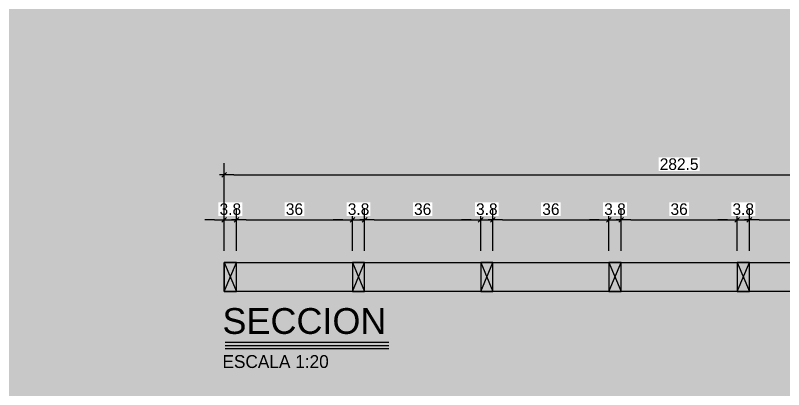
# Model space of a CAD drawing. Header units: millimetres. Extents: x 19458 to 19801, y 4351 to 4752.
# Drawn here: x 19590.041 to 19592.426, y 4508.54 to 4509.701 of the extents above; entities that cross this region are included whole.
import ezdxf
from ezdxf.enums import TextEntityAlignment as Align

# ---------------------------------------------------------------- set-up
doc = ezdxf.new("R2010")
doc.units = ezdxf.units.MM
for name, color, linetype in [('0 @ 0.2', 7, 'Continuous'), ('cotas', 1, 'Continuous'), ('cotas @ 200', 1, 'Continuous'), ('PANELES PARED', 2, 'Continuous'), ('TEXTOS TITULOS @ 0.2', 3, 'Continuous')]:
    doc.layers.add(name, color=color, linetype=linetype)
doc.styles.add('century gothic', font='GOTHIC.TTF')
doc.styles.add('NOTAS', font='GOTHIC.TTF')
doc.styles.add('SMCtitulos', font='sanss___.ttf')
doc.dimstyles.new('ANOTATIVE 100 SMCONSTRUCCIONES', dxfattribs={"dimscale": 0, "dimtxt": 0.18, "dimasz": 0.15, "dimexe": 0.18, "dimexo": 0.09, "dimgap": 0.1, "dimtad": 1, "dimzin": 0, "dimdsep": 46, "dimtxsty": 'century gothic', "dimblk1": 'FLECHA1', "dimblk2": 'FLECHA1', "dimsah": 1, "dimcen": 0.18, "dimdle": 0.075, "dimclrd": 1, "dimclre": 1, "dimclrt": 2, "dimaunit": 1, "dimadec": 0, "dimazin": 0, "dimtfac": 0.75, "dimtix": 1, "dimtmove": 2, "dimatfit": 3, "dimfxl": 0.09, "dimtvp": 1.5, "dimtfill": 1, "dimtolj": 1, "dimtzin": 0, "dimarcsym": 0})
doc.dimstyles.new('ANOTATIVE CM SMCONSTRUCCIONES', dxfattribs={"dimscale": 0, "dimtxt": 0.18, "dimasz": 0.15, "dimexe": 0.18, "dimexo": 0.18, "dimgap": 0.07, "dimtad": 1, "dimdec": 1, "dimlfac": 100, "dimdsep": 46, "dimtxsty": 'century gothic', "dimblk1": 'FLECHA1', "dimblk2": 'FLECHA1', "dimsah": 1, "dimcen": 0.18, "dimdle": 0.075, "dimclrd": 1, "dimclre": 1, "dimclrt": 2, "dimaunit": 1, "dimadec": 0, "dimazin": 2, "dimtfac": 0.75, "dimtdec": 1, "dimtix": 1, "dimtmove": 2, "dimatfit": 3, "dimfxl": 0.09, "dimtvp": 1.5, "dimtfill": 1, "dimtolj": 1, "dimtzin": 0, "dimarcsym": 0})

# ---------------------------------------------------------------- blocks, each defined once
blk = doc.blocks.new('FLECHA1')
at = {"color": 4}
blk.add_line((-0.246176, -0.248081), (0.248081, 0.25), dxfattribs=at)
at = {"color": 1}
blk.add_line((-1, 0), (0.496162, 0), dxfattribs=at)
blk = doc.blocks.new('*D1758')
at = {"layer": 'cotas', "color": 1, "lineweight": -2, "transparency": 16777216}
for p, q in [((19614.326, 4580.8448), (19614.326, 4610.8448)), ((19597.9836, 4550.8448), (19578.326, 4550.8448)), ((19614.326, 4548.4298), (19614.326, 4550.8448)), ((19597.5339, 4548.4298), (19578.326, 4548.4298)), ((19614.326, 4518.4298), (19614.326, 4488.4298))]:
    blk.add_line(p, q, dxfattribs=at)
at = {"layer": 'Defpoints', "color": 0, "transparency": 16777216}
for p in [(19614.326, 4550.8448), (19615.9836, 4550.8448), (19615.5339, 4548.4298)]:
    blk.add_point(p, dxfattribs=at)
at = {"layer": 'cotas', "color": 1, "lineweight": -2, "transparency": 16777216, "xscale": 30, "yscale": 30, "zscale": 30}
for p, rotation in [((19614.326, 4550.8448), 270), ((19614.326, 4548.4298), 90)]:
    blk.add_blockref('FLECHA1', p, dxfattribs=dict(at, rotation=rotation))
at = {"layer": 'cotas', "color": 2, "transparency": 16777216, "insert": (19575.5307, 4549.6373), "char_height": 36, "attachment_point": 5, "rotation": 90, "style": 'century gothic', "bg_fill": 3, "box_fill_scale": 1.1, "bg_fill_color": 256, "bg_fill_true_color": 13158600, "bg_fill_transparency": 0}
blk.add_mtext('\\A1;2.42', dxfattribs=at)
blk = doc.blocks.new('PZ1')
at = {"layer": 'PANELES PARED'}
for p, q in [((19503.9863, 4507.8495), (19504.0243, 4507.7595)), ((19503.9863, 4507.7595), (19504.0243, 4507.8495))]:
    blk.add_line(p, q, dxfattribs=at)
blk.add_lwpolyline([(19503.9863, 4507.7595), (19504.0243, 4507.7595), (19504.0243, 4507.8495), (19503.9863, 4507.8495)], close=True, dxfattribs=at)
blk = doc.blocks.new('*U14')
at = {"color": 2}
blk.add_line((0, 0.052), (2.541, 0.052), dxfattribs=at)
at = {"color": 250}
blk.add_line((0, 0), (2.541, 0), dxfattribs=at)
at = {"color": 7}
blk.add_line((0, -0.047), (2.541, -0.047), dxfattribs=at)
at = {"color": 0, "linetype": 'ByBlock', "lineweight": -2, "style": 'NOTAS'}
for tag, p in [('1TITLE', (0.027, 1.014)), ('2TITLE', (-0.043, 0.181))]:
    blk.add_attdef(tag, p, '', height=0.3, dxfattribs=at)
blk.add_attdef('SCALE', text='', height=0.18, dxfattribs=at).set_placement((-0.043, -0.148), align=Align.TOP_LEFT)
blk = doc.blocks.new('*D1254')
at = {"color": 1, "lineweight": -2, "transparency": 16777216}
for p, q in [((19590.6892, 4508.9704), (19590.6892, 4509.1026)), ((19590.7272, 4508.9704), (19590.7272, 4509.1026)), ((19590.6592, 4509.0666), (19590.6292, 4509.0666)), ((19590.6892, 4509.0666), (19590.7272, 4509.0666)), ((19590.7572, 4509.0666), (19590.7872, 4509.0666))]:
    blk.add_line(p, q, dxfattribs=at)
at = {"layer": 'Defpoints', "color": 0, "transparency": 16777216}
for p in [(19590.6892, 4508.9344), (19590.7272, 4508.9344)]:
    blk.add_point(p, dxfattribs=at)
at = {"color": 1, "lineweight": -2, "transparency": 16777216, "xscale": 0.03, "yscale": 0.03, "zscale": 0.03}
blk.add_blockref('FLECHA1', (19590.6892, 4509.0666), dxfattribs=at)
at = {"color": 1, "lineweight": -2, "transparency": 16777216, "xscale": 0.03, "yscale": 0.03, "zscale": 0.03, "rotation": 180}
blk.add_blockref('FLECHA1', (19590.7272, 4509.0666), dxfattribs=at)
at = {"color": 2, "transparency": 16777216, "insert": (19590.7082, 4509.0995), "char_height": 0.036, "attachment_point": 5, "style": 'century gothic', "bg_fill": 3, "box_fill_scale": 1.1, "bg_fill_color": 256, "bg_fill_true_color": 13158600, "bg_fill_transparency": 0}
blk.add_mtext('\\A1;3.8', dxfattribs=at)
at = {"layer": 'Defpoints', "color": 0, "transparency": 16777216}
blk.add_point((19590.7272, 4509.0666), dxfattribs=at)
blk = doc.blocks.new('*D1256')
at = {"color": 1, "lineweight": -2, "transparency": 16777216}
for p, q in [((19590.6892, 4508.9704), (19590.6892, 4509.2422)), ((19593.5142, 4508.9704), (19593.5142, 4509.2422)), ((19590.7192, 4509.2062), (19593.4842, 4509.2062))]:
    blk.add_line(p, q, dxfattribs=at)
at = {"layer": 'Defpoints', "color": 0, "transparency": 16777216}
for p in [(19593.5142, 4509.2062), (19590.6892, 4508.9344), (19593.5142, 4508.9344)]:
    blk.add_point(p, dxfattribs=at)
at = {"color": 1, "lineweight": -2, "transparency": 16777216, "xscale": 0.03, "yscale": 0.03, "zscale": 0.03, "rotation": 180}
blk.add_blockref('FLECHA1', (19590.6892, 4509.2062), dxfattribs=at)
at = {"color": 1, "lineweight": -2, "transparency": 16777216, "xscale": 0.03, "yscale": 0.03, "zscale": 0.03}
blk.add_blockref('FLECHA1', (19593.5142, 4509.2062), dxfattribs=at)
at = {"color": 2, "transparency": 16777216, "insert": (19592.1017, 4509.2391), "char_height": 0.036, "attachment_point": 5, "style": 'century gothic', "bg_fill": 3, "box_fill_scale": 1.1, "bg_fill_color": 256, "bg_fill_true_color": 13158600, "bg_fill_transparency": 0}
blk.add_mtext('\\A1;282.5', dxfattribs=at)
blk = doc.blocks.new('*D1262')
at = {"color": 1, "lineweight": -2, "transparency": 16777216}
for p, q in [((19590.7272, 4508.9704), (19590.7272, 4509.1026)), ((19591.0873, 4508.9704), (19591.0873, 4509.1026)), ((19590.7572, 4509.0666), (19591.0573, 4509.0666))]:
    blk.add_line(p, q, dxfattribs=at)
at = {"layer": 'Defpoints', "color": 0, "transparency": 16777216}
for p in [(19591.0873, 4509.0666), (19590.7272, 4508.9344), (19591.0873, 4508.9344)]:
    blk.add_point(p, dxfattribs=at)
at = {"color": 1, "lineweight": -2, "transparency": 16777216, "xscale": 0.03, "yscale": 0.03, "zscale": 0.03, "rotation": 180}
blk.add_blockref('FLECHA1', (19590.7272, 4509.0666), dxfattribs=at)
at = {"color": 1, "lineweight": -2, "transparency": 16777216, "xscale": 0.03, "yscale": 0.03, "zscale": 0.03}
blk.add_blockref('FLECHA1', (19591.0873, 4509.0666), dxfattribs=at)
at = {"color": 2, "transparency": 16777216, "insert": (19590.9073, 4509.0995), "char_height": 0.036, "attachment_point": 5, "style": 'century gothic', "bg_fill": 3, "box_fill_scale": 1.1, "bg_fill_color": 256, "bg_fill_true_color": 13158600, "bg_fill_transparency": 0}
blk.add_mtext('\\A1;36', dxfattribs=at)
blk = doc.blocks.new('*D1263')
at = {"color": 1, "lineweight": -2, "transparency": 16777216}
for p, q in [((19591.0873, 4508.9704), (19591.0873, 4509.1026)), ((19591.1253, 4508.9704), (19591.1253, 4509.1026)), ((19591.0573, 4509.0666), (19591.0273, 4509.0666)), ((19591.0873, 4509.0666), (19591.1253, 4509.0666)), ((19591.1553, 4509.0666), (19591.1853, 4509.0666))]:
    blk.add_line(p, q, dxfattribs=at)
at = {"layer": 'Defpoints', "color": 0, "transparency": 16777216}
for p in [(19591.0873, 4508.9344), (19591.1253, 4508.9344)]:
    blk.add_point(p, dxfattribs=at)
at = {"color": 1, "lineweight": -2, "transparency": 16777216, "xscale": 0.03, "yscale": 0.03, "zscale": 0.03}
blk.add_blockref('FLECHA1', (19591.0873, 4509.0666), dxfattribs=at)
at = {"color": 1, "lineweight": -2, "transparency": 16777216, "xscale": 0.03, "yscale": 0.03, "zscale": 0.03, "rotation": 180}
blk.add_blockref('FLECHA1', (19591.1253, 4509.0666), dxfattribs=at)
at = {"color": 2, "transparency": 16777216, "insert": (19591.1063, 4509.0995), "char_height": 0.036, "attachment_point": 5, "style": 'century gothic', "bg_fill": 3, "box_fill_scale": 1.1, "bg_fill_color": 256, "bg_fill_true_color": 13158600, "bg_fill_transparency": 0}
blk.add_mtext('\\A1;3.8', dxfattribs=at)
at = {"layer": 'Defpoints', "color": 0, "transparency": 16777216}
blk.add_point((19591.1253, 4509.0666), dxfattribs=at)
blk = doc.blocks.new('*D1264')
at = {"color": 1, "lineweight": -2, "transparency": 16777216}
for p, q in [((19591.1253, 4508.9704), (19591.1253, 4509.1026)), ((19591.4855, 4508.9704), (19591.4855, 4509.1026)), ((19591.1553, 4509.0666), (19591.4555, 4509.0666))]:
    blk.add_line(p, q, dxfattribs=at)
at = {"layer": 'Defpoints', "color": 0, "transparency": 16777216}
for p in [(19591.4855, 4509.0666), (19591.1253, 4508.9344), (19591.4855, 4508.9344)]:
    blk.add_point(p, dxfattribs=at)
at = {"color": 1, "lineweight": -2, "transparency": 16777216, "xscale": 0.03, "yscale": 0.03, "zscale": 0.03, "rotation": 180}
blk.add_blockref('FLECHA1', (19591.1253, 4509.0666), dxfattribs=at)
at = {"color": 1, "lineweight": -2, "transparency": 16777216, "xscale": 0.03, "yscale": 0.03, "zscale": 0.03}
blk.add_blockref('FLECHA1', (19591.4855, 4509.0666), dxfattribs=at)
at = {"color": 2, "transparency": 16777216, "insert": (19591.3054, 4509.0995), "char_height": 0.036, "attachment_point": 5, "style": 'century gothic', "bg_fill": 3, "box_fill_scale": 1.1, "bg_fill_color": 256, "bg_fill_true_color": 13158600, "bg_fill_transparency": 0}
blk.add_mtext('\\A1;36', dxfattribs=at)
blk = doc.blocks.new('*D1265')
at = {"color": 1, "lineweight": -2, "transparency": 16777216}
for p, q in [((19591.4855, 4508.9704), (19591.4855, 4509.1026)), ((19591.5235, 4508.9704), (19591.5235, 4509.1026)), ((19591.4555, 4509.0666), (19591.4255, 4509.0666)), ((19591.4855, 4509.0666), (19591.5235, 4509.0666)), ((19591.5535, 4509.0666), (19591.5835, 4509.0666))]:
    blk.add_line(p, q, dxfattribs=at)
at = {"layer": 'Defpoints', "color": 0, "transparency": 16777216}
for p in [(19591.4855, 4508.9344), (19591.5235, 4508.9344)]:
    blk.add_point(p, dxfattribs=at)
at = {"color": 1, "lineweight": -2, "transparency": 16777216, "xscale": 0.03, "yscale": 0.03, "zscale": 0.03}
blk.add_blockref('FLECHA1', (19591.4855, 4509.0666), dxfattribs=at)
at = {"color": 1, "lineweight": -2, "transparency": 16777216, "xscale": 0.03, "yscale": 0.03, "zscale": 0.03, "rotation": 180}
blk.add_blockref('FLECHA1', (19591.5235, 4509.0666), dxfattribs=at)
at = {"color": 2, "transparency": 16777216, "insert": (19591.5045, 4509.0995), "char_height": 0.036, "attachment_point": 5, "style": 'century gothic', "bg_fill": 3, "box_fill_scale": 1.1, "bg_fill_color": 256, "bg_fill_true_color": 13158600, "bg_fill_transparency": 0}
blk.add_mtext('\\A1;3.8', dxfattribs=at)
at = {"layer": 'Defpoints', "color": 0, "transparency": 16777216}
blk.add_point((19591.5235, 4509.0666), dxfattribs=at)
blk = doc.blocks.new('*D1266')
at = {"color": 1, "lineweight": -2, "transparency": 16777216}
for p, q in [((19591.5235, 4508.9704), (19591.5235, 4509.1026)), ((19591.8836, 4508.9704), (19591.8836, 4509.1026)), ((19591.5535, 4509.0666), (19591.8536, 4509.0666))]:
    blk.add_line(p, q, dxfattribs=at)
at = {"layer": 'Defpoints', "color": 0, "transparency": 16777216}
for p in [(19591.8836, 4509.0666), (19591.5235, 4508.9344), (19591.8836, 4508.9344)]:
    blk.add_point(p, dxfattribs=at)
at = {"color": 1, "lineweight": -2, "transparency": 16777216, "xscale": 0.03, "yscale": 0.03, "zscale": 0.03, "rotation": 180}
blk.add_blockref('FLECHA1', (19591.5235, 4509.0666), dxfattribs=at)
at = {"color": 1, "lineweight": -2, "transparency": 16777216, "xscale": 0.03, "yscale": 0.03, "zscale": 0.03}
blk.add_blockref('FLECHA1', (19591.8836, 4509.0666), dxfattribs=at)
at = {"color": 2, "transparency": 16777216, "insert": (19591.7035, 4509.0995), "char_height": 0.036, "attachment_point": 5, "style": 'century gothic', "bg_fill": 3, "box_fill_scale": 1.1, "bg_fill_color": 256, "bg_fill_true_color": 13158600, "bg_fill_transparency": 0}
blk.add_mtext('\\A1;36', dxfattribs=at)
blk = doc.blocks.new('*D1267')
at = {"color": 1, "lineweight": -2, "transparency": 16777216}
for p, q in [((19591.8836, 4508.9704), (19591.8836, 4509.1026)), ((19591.9216, 4508.9704), (19591.9216, 4509.1026)), ((19591.8536, 4509.0666), (19591.8236, 4509.0666)), ((19591.8836, 4509.0666), (19591.9216, 4509.0666)), ((19591.9516, 4509.0666), (19591.9816, 4509.0666))]:
    blk.add_line(p, q, dxfattribs=at)
at = {"layer": 'Defpoints', "color": 0, "transparency": 16777216}
for p in [(19591.8836, 4508.9344), (19591.9216, 4508.9344)]:
    blk.add_point(p, dxfattribs=at)
at = {"color": 1, "lineweight": -2, "transparency": 16777216, "xscale": 0.03, "yscale": 0.03, "zscale": 0.03}
blk.add_blockref('FLECHA1', (19591.8836, 4509.0666), dxfattribs=at)
at = {"color": 1, "lineweight": -2, "transparency": 16777216, "xscale": 0.03, "yscale": 0.03, "zscale": 0.03, "rotation": 180}
blk.add_blockref('FLECHA1', (19591.9216, 4509.0666), dxfattribs=at)
at = {"color": 2, "transparency": 16777216, "insert": (19591.9026, 4509.0995), "char_height": 0.036, "attachment_point": 5, "style": 'century gothic', "bg_fill": 3, "box_fill_scale": 1.1, "bg_fill_color": 256, "bg_fill_true_color": 13158600, "bg_fill_transparency": 0}
blk.add_mtext('\\A1;3.8', dxfattribs=at)
at = {"layer": 'Defpoints', "color": 0, "transparency": 16777216}
blk.add_point((19591.9216, 4509.0666), dxfattribs=at)
blk = doc.blocks.new('*D1268')
at = {"color": 1, "lineweight": -2, "transparency": 16777216}
for p, q in [((19591.9216, 4508.9704), (19591.9216, 4509.1026)), ((19592.2818, 4508.9704), (19592.2818, 4509.1026)), ((19591.9516, 4509.0666), (19592.2518, 4509.0666))]:
    blk.add_line(p, q, dxfattribs=at)
at = {"layer": 'Defpoints', "color": 0, "transparency": 16777216}
for p in [(19592.2818, 4509.0666), (19591.9216, 4508.9344), (19592.2818, 4508.9344)]:
    blk.add_point(p, dxfattribs=at)
at = {"color": 1, "lineweight": -2, "transparency": 16777216, "xscale": 0.03, "yscale": 0.03, "zscale": 0.03, "rotation": 180}
blk.add_blockref('FLECHA1', (19591.9216, 4509.0666), dxfattribs=at)
at = {"color": 1, "lineweight": -2, "transparency": 16777216, "xscale": 0.03, "yscale": 0.03, "zscale": 0.03}
blk.add_blockref('FLECHA1', (19592.2818, 4509.0666), dxfattribs=at)
at = {"color": 2, "transparency": 16777216, "insert": (19592.1017, 4509.0995), "char_height": 0.036, "attachment_point": 5, "style": 'century gothic', "bg_fill": 3, "box_fill_scale": 1.1, "bg_fill_color": 256, "bg_fill_true_color": 13158600, "bg_fill_transparency": 0}
blk.add_mtext('\\A1;36', dxfattribs=at)
blk = doc.blocks.new('*D1269')
at = {"color": 1, "lineweight": -2, "transparency": 16777216}
for p, q in [((19592.2818, 4508.9704), (19592.2818, 4509.1026)), ((19592.3198, 4508.9704), (19592.3198, 4509.1026)), ((19592.2518, 4509.0666), (19592.2218, 4509.0666)), ((19592.2818, 4509.0666), (19592.3198, 4509.0666)), ((19592.3498, 4509.0666), (19592.3798, 4509.0666))]:
    blk.add_line(p, q, dxfattribs=at)
at = {"layer": 'Defpoints', "color": 0, "transparency": 16777216}
for p in [(19592.2818, 4508.9344), (19592.3198, 4508.9344)]:
    blk.add_point(p, dxfattribs=at)
at = {"color": 1, "lineweight": -2, "transparency": 16777216, "xscale": 0.03, "yscale": 0.03, "zscale": 0.03}
blk.add_blockref('FLECHA1', (19592.2818, 4509.0666), dxfattribs=at)
at = {"color": 1, "lineweight": -2, "transparency": 16777216, "xscale": 0.03, "yscale": 0.03, "zscale": 0.03, "rotation": 180}
blk.add_blockref('FLECHA1', (19592.3198, 4509.0666), dxfattribs=at)
at = {"color": 2, "transparency": 16777216, "insert": (19592.3008, 4509.0995), "char_height": 0.036, "attachment_point": 5, "style": 'century gothic', "bg_fill": 3, "box_fill_scale": 1.1, "bg_fill_color": 256, "bg_fill_true_color": 13158600, "bg_fill_transparency": 0}
blk.add_mtext('\\A1;3.8', dxfattribs=at)
at = {"layer": 'Defpoints', "color": 0, "transparency": 16777216}
blk.add_point((19592.3198, 4509.0666), dxfattribs=at)
blk = doc.blocks.new('*D1270')
at = {"color": 1, "lineweight": -2, "transparency": 16777216}
for p, q in [((19592.3198, 4508.9704), (19592.3198, 4509.1026)), ((19592.6799, 4508.9704), (19592.6799, 4509.1026)), ((19592.3498, 4509.0666), (19592.6499, 4509.0666))]:
    blk.add_line(p, q, dxfattribs=at)
at = {"layer": 'Defpoints', "color": 0, "transparency": 16777216}
for p in [(19592.6799, 4509.0666), (19592.3198, 4508.9344), (19592.6799, 4508.9344)]:
    blk.add_point(p, dxfattribs=at)
at = {"color": 1, "lineweight": -2, "transparency": 16777216, "xscale": 0.03, "yscale": 0.03, "zscale": 0.03, "rotation": 180}
blk.add_blockref('FLECHA1', (19592.3198, 4509.0666), dxfattribs=at)
at = {"color": 1, "lineweight": -2, "transparency": 16777216, "xscale": 0.03, "yscale": 0.03, "zscale": 0.03}
blk.add_blockref('FLECHA1', (19592.6799, 4509.0666), dxfattribs=at)
at = {"color": 2, "transparency": 16777216, "insert": (19592.4998, 4509.0995), "char_height": 0.036, "attachment_point": 5, "style": 'century gothic', "bg_fill": 3, "box_fill_scale": 1.1, "bg_fill_color": 256, "bg_fill_true_color": 13158600, "bg_fill_transparency": 0}
blk.add_mtext('\\A1;36', dxfattribs=at)
blk = doc.blocks.new('*U1906')
at = {"layer": 'cotas @ 200'}
dim = blk.add_linear_dim(base=(19614.3260382735, 4550.8448237801), p1=(19615.5338597089, 4548.4298237801), p2=(19615.9836080801, 4550.8448237801), angle=90, dimstyle='ANOTATIVE 100 SMCONSTRUCCIONES', override={"dimscale": 200, "dimtix": 1, "dimtofl": 1, "dimtmove": 1, "dimatfit": 1}, dxfattribs=at)
dim.commit()
dim.dimension.update_dxf_attribs({"geometry": '*D1758', "text_midpoint": (19575.5306609792, 4549.6373237801)})

msp = doc.modelspace()

# ---------------------------------------------------------------- block references
at = {"layer": 'cotas'}
msp.add_blockref('*U1906', (0, 0), dxfattribs=at)

# ---------------------------------------------------------------- next in the draw order: linework, layer by layer
at = {"layer": 'PANELES PARED'}
msp.add_lwpolyline([(19590.6892, 4508.9344), (19593.5142, 4508.9344), (19593.5142, 4508.8444), (19590.6892, 4508.8444)], close=True, dxfattribs=at)

# ---------------------------------------------------------------- next in the draw order: block references
msp.add_blockref('PZ1', (86.7029, 1.0849))
at = {"layer": 'TEXTOS TITULOS @ 0.2'}
ref = msp.add_blockref('*U14', (19590.6923, 4508.6764), dxfattribs=dict(at, xscale=0.2, yscale=0.2, zscale=0.2))
ref.add_attrib('2TITLE', 'SECCION', (19590.6837, 4508.7127), dxfattribs={"layer": '0', "color": 0, "linetype": 'ByBlock', "lineweight": -2, "height": 0.08, "style": 'SMCtitulos'})
ref.add_attrib('SCALE', 'ESCALA 1:20', dxfattribs={"layer": '0', "color": 0, "linetype": 'ByBlock', "lineweight": -2, "height": 0.04, "style": 'NOTAS'}).set_placement((19590.6837, 4508.6469), align=Align.TOP_LEFT)

# ---------------------------------------------------------------- next in the draw order: dimensions: what is measured, and where the dimension line sits
at = {"layer": '0 @ 0.2'}
dim = msp.add_linear_dim(base=(19590.7272, 4509.0666), p1=(19590.6892, 4508.9344), p2=(19590.7272, 4508.9344), dimstyle='ANOTATIVE CM SMCONSTRUCCIONES', override={"dimscale": 0.2, "dimtix": 1, "dimtofl": 1, "dimtmove": 2, "dimatfit": 3}, dxfattribs=at)
dim.commit()
dim.dimension.update_dxf_attribs({"geometry": '*D1254', "text_midpoint": (19590.7082, 4509.0995)})

# ---------------------------------------------------------------- next in the draw order: dimensions: what is measured, and where the dimension line sits
dim = msp.add_linear_dim(base=(19593.5142, 4509.2062), p1=(19590.6892, 4508.9344), p2=(19593.5142, 4508.9344), dimstyle='ANOTATIVE CM SMCONSTRUCCIONES', override={"dimscale": 0.2, "dimtix": 1, "dimtofl": 1, "dimtmove": 2, "dimatfit": 3}, dxfattribs=at)
dim.commit()
dim.dimension.update_dxf_attribs({"geometry": '*D1256', "text_midpoint": (19592.1017, 4509.2391)})

# ---------------------------------------------------------------- next in the draw order: block references
for p in [(87.101, 1.0849), (87.4992, 1.0849), (87.8973, 1.0849), (88.2955, 1.0849)]:
    msp.add_blockref('PZ1', p)

# ---------------------------------------------------------------- next in the draw order: dimensions: what is measured, and where the dimension line sits
dim = msp.add_linear_dim(base=(19591.0873, 4509.0666), p1=(19590.7272, 4508.9344), p2=(19591.0873, 4508.9344), dimstyle='ANOTATIVE CM SMCONSTRUCCIONES', override={"dimscale": 0.2, "dimtix": 1, "dimtofl": 1, "dimtmove": 2, "dimatfit": 3}, dxfattribs=at)
dim.commit()
dim.dimension.update_dxf_attribs({"geometry": '*D1262', "text_midpoint": (19590.9073, 4509.0995)})

# ---------------------------------------------------------------- next in the draw order: dimensions: what is measured, and where the dimension line sits
dim = msp.add_linear_dim(base=(19591.1253, 4509.0666), p1=(19591.0873, 4508.9344), p2=(19591.1253, 4508.9344), dimstyle='ANOTATIVE CM SMCONSTRUCCIONES', override={"dimscale": 0.2, "dimtix": 1, "dimtofl": 1, "dimtmove": 2, "dimatfit": 3}, dxfattribs=at)
dim.commit()
dim.dimension.update_dxf_attribs({"geometry": '*D1263', "text_midpoint": (19591.1063, 4509.0995)})

# ---------------------------------------------------------------- next in the draw order: dimensions: what is measured, and where the dimension line sits
dim = msp.add_linear_dim(base=(19591.4855, 4509.0666), p1=(19591.1253, 4508.9344), p2=(19591.4855, 4508.9344), dimstyle='ANOTATIVE CM SMCONSTRUCCIONES', override={"dimscale": 0.2, "dimtix": 1, "dimtofl": 1, "dimtmove": 2, "dimatfit": 3}, dxfattribs=at)
dim.commit()
dim.dimension.update_dxf_attribs({"geometry": '*D1264', "text_midpoint": (19591.3054, 4509.0995)})

# ---------------------------------------------------------------- next in the draw order: dimensions: what is measured, and where the dimension line sits
dim = msp.add_linear_dim(base=(19591.5235, 4509.0666), p1=(19591.4855, 4508.9344), p2=(19591.5235, 4508.9344), dimstyle='ANOTATIVE CM SMCONSTRUCCIONES', override={"dimscale": 0.2, "dimtix": 1, "dimtofl": 1, "dimtmove": 2, "dimatfit": 3}, dxfattribs=at)
dim.commit()
dim.dimension.update_dxf_attribs({"geometry": '*D1265', "text_midpoint": (19591.5045, 4509.0995)})

# ---------------------------------------------------------------- next in the draw order: dimensions: what is measured, and where the dimension line sits
dim = msp.add_linear_dim(base=(19591.8836, 4509.0666), p1=(19591.5235, 4508.9344), p2=(19591.8836, 4508.9344), dimstyle='ANOTATIVE CM SMCONSTRUCCIONES', override={"dimscale": 0.2, "dimtix": 1, "dimtofl": 1, "dimtmove": 2, "dimatfit": 3}, dxfattribs=at)
dim.commit()
dim.dimension.update_dxf_attribs({"geometry": '*D1266', "text_midpoint": (19591.7035, 4509.0995)})

# ---------------------------------------------------------------- next in the draw order: dimensions: what is measured, and where the dimension line sits
dim = msp.add_linear_dim(base=(19591.9216, 4509.0666), p1=(19591.8836, 4508.9344), p2=(19591.9216, 4508.9344), dimstyle='ANOTATIVE CM SMCONSTRUCCIONES', override={"dimscale": 0.2, "dimtix": 1, "dimtofl": 1, "dimtmove": 2, "dimatfit": 3}, dxfattribs=at)
dim.commit()
dim.dimension.update_dxf_attribs({"geometry": '*D1267', "text_midpoint": (19591.9026, 4509.0995)})

# ---------------------------------------------------------------- next in the draw order: dimensions: what is measured, and where the dimension line sits
dim = msp.add_linear_dim(base=(19592.2818, 4509.0666), p1=(19591.9216, 4508.9344), p2=(19592.2818, 4508.9344), dimstyle='ANOTATIVE CM SMCONSTRUCCIONES', override={"dimscale": 0.2, "dimtix": 1, "dimtofl": 1, "dimtmove": 2, "dimatfit": 3}, dxfattribs=at)
dim.commit()
dim.dimension.update_dxf_attribs({"geometry": '*D1268', "text_midpoint": (19592.1017, 4509.0995)})

# ---------------------------------------------------------------- next in the draw order: dimensions: what is measured, and where the dimension line sits
dim = msp.add_linear_dim(base=(19592.3198, 4509.0666), p1=(19592.2818, 4508.9344), p2=(19592.3198, 4508.9344), dimstyle='ANOTATIVE CM SMCONSTRUCCIONES', override={"dimscale": 0.2, "dimtix": 1, "dimtofl": 1, "dimtmove": 2, "dimatfit": 3}, dxfattribs=at)
dim.commit()
dim.dimension.update_dxf_attribs({"geometry": '*D1269', "text_midpoint": (19592.3008, 4509.0995)})

# ---------------------------------------------------------------- next in the draw order: dimensions: what is measured, and where the dimension line sits
dim = msp.add_linear_dim(base=(19592.6799, 4509.0666), p1=(19592.3198, 4508.9344), p2=(19592.6799, 4508.9344), dimstyle='ANOTATIVE CM SMCONSTRUCCIONES', override={"dimscale": 0.2, "dimtix": 1, "dimtofl": 1, "dimtmove": 2, "dimatfit": 3}, dxfattribs=at)
dim.commit()
dim.dimension.update_dxf_attribs({"geometry": '*D1270', "text_midpoint": (19592.4998, 4509.0995)})

doc.saveas('drawing.dxf')
